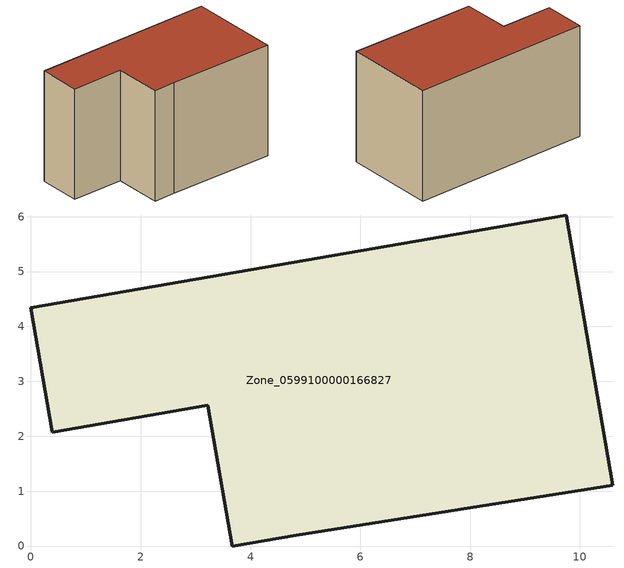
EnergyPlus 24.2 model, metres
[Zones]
Zone_0599100000166827
 floor ground (C_G): 4.83,0.2 3.67,0 3.22,2.56 0.39,2.07 0,4.34 9.75,6.03 10.6,1.11 z0
 wall outside (C_F): 3.67,0 4.83,0.2 10.6,1.11 9.75,6.03 0,4.34 0.39,2.07 3.22,2.56 3.67,0 z0:6.15
 roof outside (C_R): 9.75,6.03 0,4.34 0.39,2.07 3.22,2.56 3.67,0 4.83,0.2 10.6,1.11 z6.15
[BUILDING]
Pand.0599100000166827: North Axis=0; Terrain=City; Loads Convergence Tolerance Value=0.04; Temperature Convergence Tolerance Value=0.4; Solar Distribution=FullExterior; Maximum Number of Warmup Days=25; Minimum Number of Warmup Days=1
[Site:Location]
Rotterdam.The.Hague.AP_ZH_NLD Design_Conditions: Latitude=51.96; Longitude=4.45; Time Zone=1; Elevation=-4.5
[SITE:GROUNDTEMPERATURE:BUILDINGSURFACE]
18, 18, 18, 18, 18, 18, 18, 18, 18, 18, 18, 18
[MATERIAL] Thermal Absorptance=0.9; Solar Absorptance=0.7; Visible Absorptance=0.7
Name | Roughness | Thickness | Conductivity | Density | Specific Heat
G.TC.1946 | MediumSmooth | 0.15 | 1 | 540 | 1210
F.TC.1946 | Rough | 0.3 | 0.857143 | 1920 | 840
R.TC.1946 | MediumRough | 0.2 | 0.909091 | 1500 | 1000
[CONSTRUCTION]
C_G: G.TC.1946
C_F: F.TC.1946
C_R: R.TC.1946
[ZONE]
Zone_0599100000166827: Type=1; Multiplier=1; Ceiling Height=Autocalculate; Volume=Autocalculate; Floor Area=autocalculate; Part of Total Floor Area=Yes
[ZONEINFILTRATION:DESIGNFLOWRATE]
Infil_Zone_0599100000166827: Zone or ZoneList or Space or SpaceList=Zone_0599100000166827; Schedule=AlwaysOn; Design Flow Rate Calculation Method=Flow/Area; Flow Rate per Floor Area=0.003; Constant Term Coefficient=1; Temperature Term Coefficient=0; Velocity Term Coefficient=0; Velocity Squared Term Coefficient=0
[HVACTEMPLATE:ZONE:IDEALLOADSAIRSYSTEM]
Zone_0599100000166827: Maximum Heating Supply Air Temperature=50; Minimum Cooling Supply Air Temperature=13; Maximum Heating Supply Air Humidity Ratio=0.0156; Minimum Cooling Supply Air Humidity Ratio=0.0077; Heating Limit=NoLimit; Cooling Limit=NoLimit; Dehumidification Control Type=ConstantSensibleHeatRatio; Cooling Sensible Heat Ratio=0.7; Dehumidification Setpoint=60; Humidification Control Type=None; Humidification Setpoint=30; Outdoor Air Method=None; Outdoor Air Flow Rate per Person=0.00944; Outdoor Air Flow Rate per Zone Floor Area=0; Outdoor Air Flow Rate per Zone=0; Demand Controlled Ventilation Type=None; Outdoor Air Economizer Type=NoEconomizer; Heat Recovery Type=None; Sensible Heat Recovery Effectiveness=0.7; Latent Heat Recovery Effectiveness=0.65
[ZONECONTROL:THERMOSTAT]
ThermostatControl_Zone_0599100000166827: Zone or ZoneList=Zone_0599100000166827; Control Type Schedule=DualSetpointControlType; Control 1=Thermostat_Zone_0599100000166827; Temperature Difference Between Cutout And Setpoint=0
[THERMOSTATSETPOINT:DUALSETPOINT]
Thermostat_Zone_0599100000166827: Heating Setpoint Temperature Schedule=HeatingSetpoint_Zone_0599100000166827; Cooling Setpoint Temperature Schedule=CoolingSetpoint_Zone_0599100000166827
[SCHEDULE:COMPACT]
HeatingSetpoint_Zone_0599100000166827: Through: 12/31, For: AllDays, Until: 24:00, 21
CoolingSetpoint_Zone_0599100000166827: Through: 12/31, For: AllDays, Until: 24:00, 24
DualSetpointControlType: Through: 12/31, For: AllDays, Until: 24:00, 4
AlwaysOn: Through: 12/31, For: AllDays, Until: 24:00, 1
